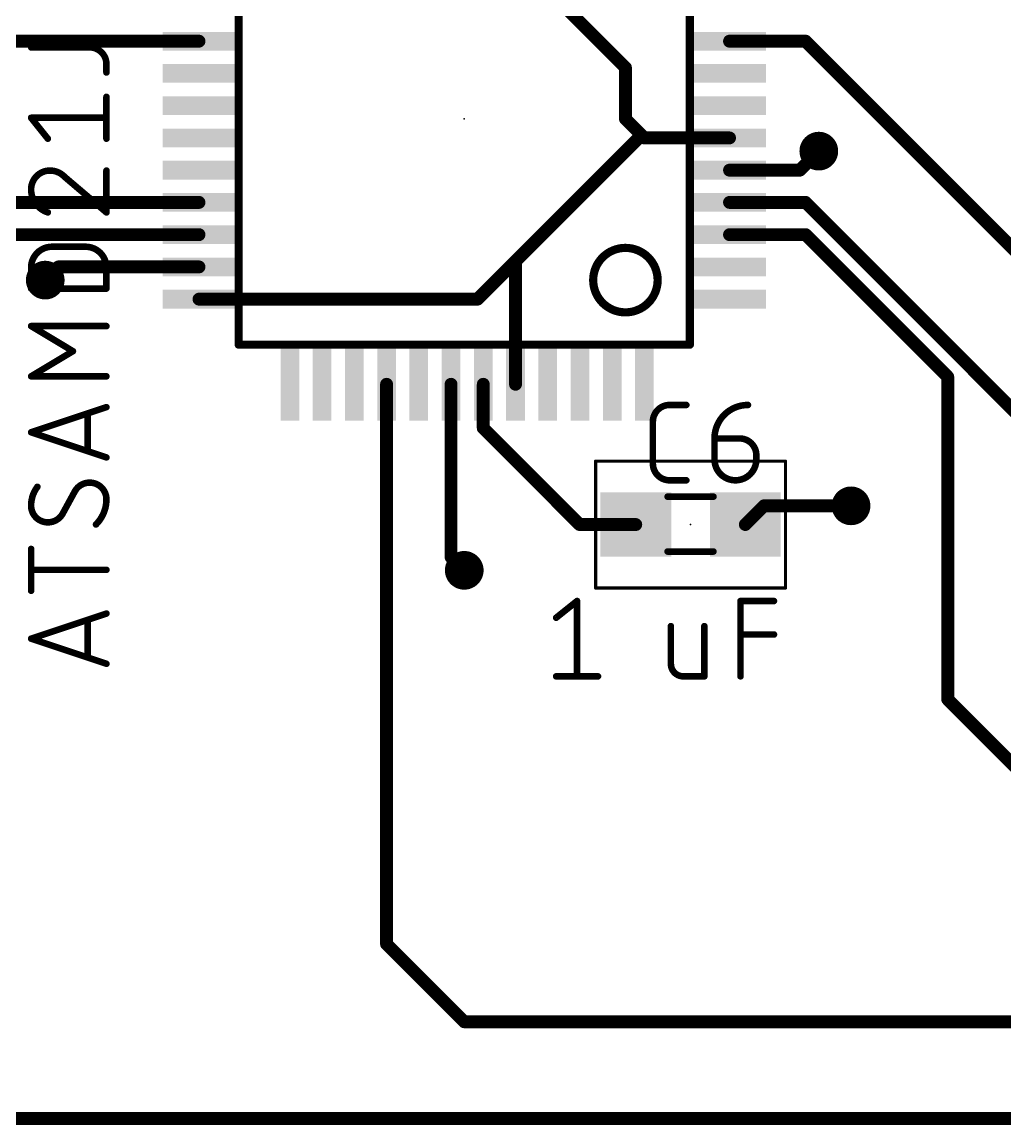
# Model space of a CAD drawing. Extents: x 0 to 132, y 0 to 57.
# Drawn here: x 20.14 to 35.39, y -0.1 to 17 of the extents above; entities that cross this region are included whole.
import ezdxf

# ---------------------------------------------------------------- set-up
doc = ezdxf.new("R2010")
doc.units = 0
for name, color, linetype in [('1', 22, 'CONTINUOUS'), ('16', 175, 'CONTINUOUS'), ('18', 82, 'CONTINUOUS'), ('20', 30, 'CONTINUOUS'), ('21', 253, 'CONTINUOUS'), ('23', 7, 'CONTINUOUS'), ('25', 253, 'CONTINUOUS'), ('27', 253, 'CONTINUOUS'), ('39', 22, 'CONTINUOUS'), ('51', 253, 'CONTINUOUS')]:
    doc.layers.add(name, color=color, linetype=linetype)

# ---------------------------------------------------------------- blocks, each defined once
blk = doc.blocks.new('RECT')
blk.add_solid([(-0.5, -0.5), (0.5, -0.5), (-0.5, 0.5), (0.5, 0.5)])
blk = doc.blocks.new('ROUNDV')
at = {"const_width": 0.5}
blk.add_lwpolyline([(0, -0.25, 1), (0, 0.25, 1), (0, -0.25)], format="xyb", dxfattribs=at)

msp = doc.modelspace()

# ---------------------------------------------------------------- linework, layer by layer
at = {"layer": '1', "const_width": 0.2}
for points in [[(27.795, 18), (29.5, 16.295)], [(22.885, 16.705), (14.705, 16.705)], [(31.115, 16.705), (32.295, 16.705)], [(32.295, 16.705), (36.45, 12.55)], [(29.5, 16.295), (29.5, 15.5)], [(29.5, 15.5), (29.75, 15.25)], [(29.75, 15.25), (27.795, 13.295)], [(29.75, 15.25), (29.795, 15.205)], [(29.795, 15.205), (31.115, 15.205)], [(32.205, 14.705), (32.5, 15)], [(31.115, 14.705), (32.205, 14.705)], [(14.205, 14.205), (22.885, 14.205)], [(31.115, 14.205), (32.295, 14.205)], [(32.295, 14.205), (38, 8.5)], [(22.885, 13.705), (14.705, 13.705)], [(31.115, 13.705), (32.295, 13.705)], [(32.295, 13.705), (34.5, 11.5)], [(27.205, 12.705), (27.795, 13.295)], [(27.795, 13.295), (27.795, 11.385)], [(20.705, 13.205), (20.5, 13)], [(22.885, 13.205), (20.705, 13.205)], [(22.885, 12.705), (27.205, 12.705)], [(25.795, 11.385), (25.795, 2.705)], [(26.795, 11.385), (26.795, 8.705)], [(27.295, 11.385), (27.295, 10.705)], [(34.5, 11.5), (34.5, 6.5)], [(27.295, 10.705), (28.79, 9.21)], [(31.36, 9.21), (31.65, 9.5)], [(31.65, 9.5), (33, 9.5)], [(28.79, 9.21), (29.66, 9.21)], [(26.795, 8.705), (27, 8.5)], [(34.5, 6.5), (36.45, 4.55)], [(27, 1.5), (25.795, 2.705)], [(90, 1.5), (27, 1.5)]]:
    msp.add_lwpolyline(points, dxfattribs=at)
at = {"layer": '1', "const_width": 0.1}
for points in [[(22.885, 16.655, 1), (22.885, 16.755)], [(31.115, 16.755, 1), (31.115, 16.655)], [(32.3304, 16.7404, 1), (32.2596, 16.6696)], [(32.295, 16.655, 1), (32.295, 16.755)], [(29.55, 16.295, 1), (29.45, 16.295)], [(29.4646, 16.2596, 1), (29.5354, 16.3304)], [(29.5354, 15.5354, 1), (29.4646, 15.4646)], [(29.45, 15.5, 1), (29.55, 15.5)], [(29.7854, 15.2854, 1), (29.7146, 15.2146)], [(29.7854, 15.2146, 1), (29.7146, 15.2854)], [(29.7146, 15.2146, 1), (29.7854, 15.2854)], [(29.795, 15.255, 1), (29.795, 15.155)], [(29.7596, 15.1696, 1), (29.8304, 15.2404)], [(31.115, 15.155, 1), (31.115, 15.255)], [(32.5354, 14.9646, 1), (32.4646, 15.0354)], [(31.115, 14.755, 1), (31.115, 14.655)], [(32.1696, 14.7404, 1), (32.2404, 14.6696)], [(32.205, 14.655, 1), (32.205, 14.755)], [(22.885, 14.155, 1), (22.885, 14.255)], [(31.115, 14.255, 1), (31.115, 14.155)], [(32.3304, 14.2404, 1), (32.2596, 14.1696)], [(32.295, 14.155, 1), (32.295, 14.255)], [(22.885, 13.655, 1), (22.885, 13.755)], [(31.115, 13.755, 1), (31.115, 13.655)], [(32.3304, 13.7404, 1), (32.2596, 13.6696)], [(32.295, 13.655, 1), (32.295, 13.755)], [(27.7596, 13.3304, 1), (27.8304, 13.2596)], [(27.845, 13.295, 1), (27.745, 13.295)], [(27.8304, 13.2596, 1), (27.7596, 13.3304)], [(20.705, 13.255, 1), (20.705, 13.155)], [(20.7404, 13.1696, 1), (20.6696, 13.2404)], [(22.885, 13.155, 1), (22.885, 13.255)], [(20.4646, 13.0354, 1), (20.5354, 12.9646)], [(22.885, 12.755, 1), (22.885, 12.655)], [(27.1696, 12.7404, 1), (27.2404, 12.6696)], [(27.205, 12.655, 1), (27.205, 12.755)], [(25.845, 11.385, 1), (25.745, 11.385)], [(26.845, 11.385, 1), (26.745, 11.385)], [(27.345, 11.385, 1), (27.245, 11.385)], [(34.55, 11.5, 1), (34.45, 11.5)], [(34.4646, 11.4646, 1), (34.5354, 11.5354)], [(27.745, 11.385, 1), (27.845, 11.385)], [(27.3304, 10.7404, 1), (27.2596, 10.6696)], [(27.245, 10.705, 1), (27.345, 10.705)], [(31.65, 9.55, 1), (31.65, 9.45)], [(31.6854, 9.4646, 1), (31.6146, 9.5354)], [(33, 9.45, 1), (33, 9.55)], [(28.79, 9.26, 1), (28.79, 9.16)], [(28.7546, 9.1746, 1), (28.8254, 9.2454)], [(29.66, 9.16, 1), (29.66, 9.26)], [(31.3246, 9.2454, 1), (31.3954, 9.1746)], [(26.8304, 8.7404, 1), (26.7596, 8.6696)], [(26.745, 8.705, 1), (26.845, 8.705)], [(26.9646, 8.4646, 1), (27.0354, 8.5354)], [(34.5354, 6.5354, 1), (34.4646, 6.4646)], [(34.45, 6.5, 1), (34.55, 6.5)], [(25.8304, 2.7404, 1), (25.7596, 2.6696)], [(25.745, 2.705, 1), (25.845, 2.705)], [(27, 1.55, 1), (27, 1.45)], [(26.9646, 1.4646, 1), (27.0354, 1.5354)]]:
    msp.add_lwpolyline(points, format="xyb", dxfattribs=at)
at = {"layer": '16', "const_width": 0.2}
msp.add_lwpolyline([(0, 0), (131.5, 0)], dxfattribs=at)
at = {"layer": '20', "const_width": 0.2}
msp.add_lwpolyline([(0, 0), (131.5, 0)], dxfattribs=at)
at = {"layer": '21', "const_width": 0.127}
msp.add_lwpolyline([(29.5, 12.5, 1), (29.5, 13.5, 1), (29.5, 12.5)], format="xyb", dxfattribs=at)
at = {"layer": '23'}
for p in [(27, 15.5), (30.51, 9.21)]:
    msp.add_point(p, dxfattribs=at)
at = {"layer": '25'}
for points, const_width in [([(30.1854, 11.0642, 0.4142), (29.9258, 10.8046)], 0.1016), ([(30.1854, 11.0896, 1), (30.1854, 11.0388)], 0.0508), ([(30.1854, 11.0388, 1), (30.1854, 11.0896)], 0.0508), ([(30.4451, 11.0388, 1), (30.4451, 11.0896)], 0.0508), ([(31.4009, 11.0642, 0.4142), (30.8816, 10.5449)], 0.1016), ([(31.4009, 11.0388, 1), (31.4009, 11.0896)], 0.0508), ([(29.9512, 10.8046, 1), (29.9004, 10.8046)], 0.0508), ([(29.9004, 10.8046, 1), (29.9512, 10.8046)], 0.0508), ([(30.8816, 10.5703, 1), (30.8816, 10.5195)], 0.0508), ([(30.907, 10.5449, 1), (30.8562, 10.5449)], 0.0508), ([(30.8562, 10.5449, 1), (30.907, 10.5449)], 0.0508), ([(31.5307, 10.2853, 0.4142), (31.2711, 10.5449)], 0.1016), ([(31.2711, 10.5703, 1), (31.2711, 10.5195)], 0.0508), ([(31.2711, 10.5195, 1), (31.2711, 10.5703)], 0.0508), ([(30.8816, 10.2204, 1), (31.5307, 10.2204)], 0.1016), ([(30.907, 10.2204, 1), (30.8562, 10.2204)], 0.0508), ([(31.5561, 10.2853, 1), (31.5053, 10.2853)], 0.0508), ([(31.5053, 10.2853, 1), (31.5561, 10.2853)], 0.0508), ([(31.5561, 10.2204, 1), (31.5053, 10.2204)], 0.0508), ([(29.9258, 10.1554, 0.4142), (30.1854, 9.8958)], 0.1016), ([(29.9512, 10.1554, 1), (29.9004, 10.1554)], 0.0508), ([(29.9004, 10.1554, 1), (29.9512, 10.1554)], 0.0508), ([(30.8562, 10.2204, 1), (30.907, 10.2204)], 0.0508), ([(31.5053, 10.2204, 1), (31.5561, 10.2204)], 0.0508), ([(30.1854, 9.9212, 1), (30.1854, 9.8704)], 0.0508), ([(30.1854, 9.8704, 1), (30.1854, 9.9212)], 0.0508), ([(30.4451, 9.8704, 1), (30.4451, 9.9212)], 0.0508)]:
    msp.add_lwpolyline(points, format="xyb", dxfattribs=dict(at, const_width=const_width))
at = {"layer": '25', "const_width": 0.1016}
for points in [[(30.1854, 11.0642), (30.4451, 11.0642)], [(29.9258, 10.1554), (29.9258, 10.8046)], [(30.8816, 10.5449), (31.2711, 10.5449)], [(30.8816, 10.2204), (30.8816, 10.5449)], [(31.5307, 10.2853), (31.5307, 10.2204)], [(30.4451, 9.8958), (30.1854, 9.8958)]]:
    msp.add_lwpolyline(points, dxfattribs=at)
at = {"layer": '27'}
for points, const_width in [([(23.5, 19), (23.5, 12)], 0.127), ([(30.5, 12), (30.5, 19)], 0.127), ([(20.2808, 16.6087), (21.1896, 16.6087)], 0.1016), ([(21.4492, 16.349), (21.4492, 16.2192)], 0.1016), ([(21.4492, 15.1929), (21.4492, 15.842)], 0.1016), ([(20.5404, 15.1929), (20.2808, 15.5175)], 0.1016), ([(20.2808, 15.5175), (21.4492, 15.5175)], 0.1016), ([(21.4492, 14.0499), (21.4492, 14.699)], 0.1016), ([(20.8001, 14.6016), (21.4492, 14.0499)], 0.1016), ([(20.6054, 13.5179), (21.1246, 13.5179)], 0.1016), ([(20.2808, 12.8688), (20.2808, 13.1934)], 0.1016), ([(21.4492, 13.1934), (21.4492, 12.8688)], 0.1016), ([(21.4492, 12.8688), (20.2808, 12.8688)], 0.1016), ([(20.9299, 11.898), (20.2808, 12.2874)], 0.1016), ([(20.2808, 12.2874), (21.4492, 12.2874)], 0.1016), ([(23.5, 12), (30.5, 12)], 0.127), ([(20.2808, 11.5085), (20.9299, 11.898)], 0.1016), ([(21.4492, 11.5085), (20.2808, 11.5085)], 0.1016), ([(20.2808, 10.6407), (21.4492, 11.0301)], 0.1016), ([(21.1571, 10.9328), (21.1571, 10.3486)], 0.1016), ([(21.4492, 10.2512), (20.2808, 10.6407)], 0.1016), ([(20.9624, 9.7305), (20.7676, 9.3735)], 0.1016), ([(20.2808, 8.1825), (20.2808, 8.8316)], 0.1016), ([(21.4492, 8.5071), (20.2808, 8.5071)], 0.1016), ([(28.4258, 7.7646), (28.7504, 8.0242)], 0.1016), ([(28.7504, 8.0242), (28.7504, 6.8558)], 0.1016), ([(31.2856, 6.8558), (31.2856, 8.0242)], 0.1016), ([(31.2856, 8.0242), (31.8048, 8.0242)], 0.1016), ([(20.2808, 7.4403), (21.4492, 7.8297)], 0.1016), ([(21.1571, 7.7324), (21.1571, 7.1482)], 0.1016), ([(30.2052, 7.6347), (30.2052, 7.0505)], 0.1016), ([(30.7245, 6.8558), (30.7245, 7.6347)], 0.1016), ([(31.2856, 7.5049), (31.8048, 7.5049)], 0.1016), ([(21.4492, 7.0508), (20.2808, 7.4403)], 0.1016), ([(28.4258, 6.8558), (29.0749, 6.8558)], 0.1016), ([(30.3999, 6.8558), (30.7245, 6.8558)], 0.1016)]:
    msp.add_lwpolyline(points, dxfattribs=dict(at, const_width=const_width))
for points, const_width in [([(20.2808, 16.6341, 1), (20.2808, 16.5833)], 0.0508), ([(21.4492, 16.349, 0.4142), (21.1896, 16.6087)], 0.1016), ([(21.1896, 16.6341, 1), (21.1896, 16.5833)], 0.0508), ([(21.1896, 16.5833, 1), (21.1896, 16.6341)], 0.0508), ([(21.4746, 16.349, 1), (21.4238, 16.349)], 0.0508), ([(21.4238, 16.349, 1), (21.4746, 16.349)], 0.0508), ([(21.4238, 16.2192, 1), (21.4746, 16.2192)], 0.0508), ([(21.4746, 15.842, 1), (21.4238, 15.842)], 0.0508), ([(20.3006, 15.5333, 1), (20.261, 15.5016)], 0.0508), ([(20.2808, 15.5428, 1), (20.2808, 15.4921)], 0.0508), ([(21.4492, 15.4921, 1), (21.4492, 15.5428)], 0.0508), ([(20.5206, 15.177, 1), (20.5603, 15.2088)], 0.0508), ([(21.4238, 15.1929, 1), (21.4746, 15.1929)], 0.0508), ([(20.5729, 14.699, 0.4142), (20.2808, 14.4069)], 0.1016), ([(20.8001, 14.6016, 0.2053), (20.5729, 14.699)], 0.1016), ([(20.5729, 14.7244, 1), (20.5729, 14.6736)], 0.0508), ([(20.5729, 14.6736, 1), (20.5729, 14.7244)], 0.0508), ([(21.4746, 14.699, 1), (21.4238, 14.699)], 0.0508), ([(20.8165, 14.621, 1), (20.7836, 14.5823)], 0.0508), ([(20.7817, 14.5841, 1), (20.8185, 14.6192)], 0.0508), ([(20.2808, 14.4069, 0.3252), (20.5404, 14.0499)], 0.1016), ([(20.3062, 14.4069, 1), (20.2554, 14.4069)], 0.0508), ([(20.2554, 14.4069, 1), (20.3062, 14.4069)], 0.0508), ([(20.5326, 14.0257, 1), (20.5483, 14.0741)], 0.0508), ([(21.4238, 14.0499, 1), (21.4746, 14.0499)], 0.0508), ([(21.4327, 14.0305, 1), (21.4657, 14.0693)], 0.0508), ([(20.6054, 13.5179, 0.4142), (20.2808, 13.1934)], 0.1016), ([(20.6054, 13.5433, 1), (20.6054, 13.4925)], 0.0508), ([(20.6054, 13.4925, 1), (20.6054, 13.5433)], 0.0508), ([(21.4492, 13.1934, 0.4142), (21.1246, 13.5179)], 0.1016), ([(21.1246, 13.5433, 1), (21.1246, 13.4925)], 0.0508), ([(21.1246, 13.4925, 1), (21.1246, 13.5433)], 0.0508), ([(20.3062, 13.1934, 1), (20.2554, 13.1934)], 0.0508), ([(20.2554, 13.1934, 1), (20.3062, 13.1934)], 0.0508), ([(21.4746, 13.1934, 1), (21.4238, 13.1934)], 0.0508), ([(21.4238, 13.1934, 1), (21.4746, 13.1934)], 0.0508), ([(20.2808, 12.8942, 1), (20.2808, 12.8434)], 0.0508), ([(20.2554, 12.8688, 1), (20.3062, 12.8688)], 0.0508), ([(21.4238, 12.8688, 1), (21.4746, 12.8688)], 0.0508), ([(21.4492, 12.8434, 1), (21.4492, 12.8942)], 0.0508), ([(20.2939, 12.3092, 1), (20.2677, 12.2656)], 0.0508), ([(20.2808, 12.3128, 1), (20.2808, 12.262)], 0.0508), ([(21.4492, 12.262, 1), (21.4492, 12.3128)], 0.0508), ([(23.5, 12.0318, 1), (23.5, 11.9682)], 0.0635), ([(23.4683, 12, 1), (23.5317, 12)], 0.0635), ([(30.4683, 12, 1), (30.5317, 12)], 0.0635), ([(30.5, 11.9682, 1), (30.5, 12.0318)], 0.0635), ([(20.943, 11.8762, 1), (20.9168, 11.9197)], 0.0508), ([(20.9168, 11.8762, 1), (20.943, 11.9197)], 0.0508), ([(20.2808, 11.5339, 1), (20.2808, 11.4831)], 0.0508), ([(20.2677, 11.5303, 1), (20.2939, 11.4867)], 0.0508), ([(21.4492, 11.4831, 1), (21.4492, 11.5339)], 0.0508), ([(21.1825, 10.9328, 1), (21.1317, 10.9328)], 0.0508), ([(21.4572, 11.006, 1), (21.4412, 11.0542)], 0.0508), ([(20.2888, 10.6648, 1), (20.2728, 10.6166)], 0.0508), ([(20.2728, 10.6648, 1), (20.2888, 10.6166)], 0.0508), ([(21.1317, 10.3486, 1), (21.1825, 10.3486)], 0.0508), ([(21.4412, 10.2271, 1), (21.4572, 10.2753)], 0.0508), ([(20.3782, 9.7954, 0.1623), (20.2808, 9.5033)], 0.1016), ([(20.3985, 9.7802, 1), (20.3578, 9.8106)], 0.0508), ([(21.1896, 9.8603, 0.2656), (20.9624, 9.7305)], 0.1016), ([(20.9405, 9.7434, 1), (20.9843, 9.7176)], 0.0508), ([(20.9847, 9.7183, 1), (20.9401, 9.7427)], 0.0508), ([(21.4492, 9.6007, 0.4142), (21.1896, 9.8603)], 0.1016), ([(21.1896, 9.8857, 1), (21.1896, 9.8349)], 0.0508), ([(21.1896, 9.8349, 1), (21.1896, 9.8857)], 0.0508), ([(21.2869, 9.2112, 0.2), (21.4492, 9.6007)], 0.1016), ([(21.4746, 9.6007, 1), (21.4238, 9.6007)], 0.0508), ([(21.4238, 9.6007, 1), (21.4746, 9.6007)], 0.0508), ([(20.2808, 9.5033, 0.4142), (20.5404, 9.2437)], 0.1016), ([(20.3062, 9.5033, 1), (20.2554, 9.5033)], 0.0508), ([(20.2554, 9.5033, 1), (20.3062, 9.5033)], 0.0508), ([(20.5404, 9.2437, 0.2656), (20.7676, 9.3735)], 0.1016), ([(20.7453, 9.3856, 1), (20.7899, 9.3613)], 0.0508), ([(20.7895, 9.3606, 1), (20.7458, 9.3864)], 0.0508), ([(20.5404, 9.2691, 1), (20.5404, 9.2183)], 0.0508), ([(20.5404, 9.2183, 1), (20.5404, 9.2691)], 0.0508), ([(21.269, 9.2292, 1), (21.3048, 9.1932)], 0.0508), ([(20.3062, 8.8316, 1), (20.2554, 8.8316)], 0.0508), ([(20.2808, 8.5325, 1), (20.2808, 8.4817)], 0.0508), ([(21.4492, 8.4817, 1), (21.4492, 8.5325)], 0.0508), ([(20.2554, 8.1825, 1), (20.3062, 8.1825)], 0.0508), ([(28.7758, 8.0242, 1), (28.725, 8.0242)], 0.0508), ([(28.7662, 8.0044, 1), (28.7345, 8.044)], 0.0508), ([(31.311, 8.0242, 1), (31.2602, 8.0242)], 0.0508), ([(31.2856, 8.0496, 1), (31.2856, 7.9988)], 0.0508), ([(31.8048, 7.9988, 1), (31.8048, 8.0496)], 0.0508), ([(21.4572, 7.8056, 1), (21.4412, 7.8538)], 0.0508), ([(21.1825, 7.7324, 1), (21.1317, 7.7324)], 0.0508), ([(28.4099, 7.7844, 1), (28.4417, 7.7447)], 0.0508), ([(30.2306, 7.6347, 1), (30.1798, 7.6347)], 0.0508), ([(30.7499, 7.6347, 1), (30.6991, 7.6347)], 0.0508), ([(31.2856, 7.5303, 1), (31.2856, 7.4795)], 0.0508), ([(31.8048, 7.4795, 1), (31.8048, 7.5303)], 0.0508), ([(20.2888, 7.4644, 1), (20.2728, 7.4162)], 0.0508), ([(20.2728, 7.4644, 1), (20.2888, 7.4162)], 0.0508), ([(21.1317, 7.1482, 1), (21.1825, 7.1482)], 0.0508), ([(21.4412, 7.0267, 1), (21.4572, 7.0749)], 0.0508), ([(30.2052, 7.0505, 0.4142), (30.3999, 6.8558)], 0.1016), ([(30.2306, 7.0505, 1), (30.1798, 7.0505)], 0.0508), ([(30.1798, 7.0505, 1), (30.2306, 7.0505)], 0.0508), ([(28.4258, 6.8812, 1), (28.4258, 6.8304)], 0.0508), ([(28.725, 6.8558, 1), (28.7758, 6.8558)], 0.0508), ([(29.0749, 6.8304, 1), (29.0749, 6.8812)], 0.0508), ([(30.3999, 6.8812, 1), (30.3999, 6.8304)], 0.0508), ([(30.3999, 6.8304, 1), (30.3999, 6.8812)], 0.0508), ([(30.6991, 6.8558, 1), (30.7499, 6.8558)], 0.0508), ([(30.7245, 6.8304, 1), (30.7245, 6.8812)], 0.0508), ([(31.2602, 6.8558, 1), (31.311, 6.8558)], 0.0508)]:
    msp.add_lwpolyline(points, format="xyb", dxfattribs=dict(at, const_width=const_width))
at = {"layer": '39', "const_width": 0.0508}
for points in [[(29.037, 10.193), (31.983, 10.193)], [(29.037, 8.227), (29.037, 10.193)], [(31.983, 10.193), (31.983, 8.227)], [(31.983, 8.227), (29.037, 8.227)]]:
    msp.add_lwpolyline(points, dxfattribs=at)
at = {"layer": '39', "const_width": 0.0254}
for points in [[(29.037, 10.2057, 1), (29.037, 10.1803)], [(29.0497, 10.193, 1), (29.0243, 10.193)], [(31.9957, 10.193, 1), (31.9703, 10.193)], [(31.983, 10.1803, 1), (31.983, 10.2057)], [(29.037, 8.2397, 1), (29.037, 8.2143)], [(29.0243, 8.227, 1), (29.0497, 8.227)], [(31.9703, 8.227, 1), (31.9957, 8.227)], [(31.983, 8.2143, 1), (31.983, 8.2397)]]:
    msp.add_lwpolyline(points, format="xyb", dxfattribs=at)
at = {"layer": '51', "const_width": 0.1016}
for points in [[(30.154, 9.642), (30.866, 9.642)], [(30.154, 8.791), (30.866, 8.791)]]:
    msp.add_lwpolyline(points, dxfattribs=at)
at = {"layer": '51', "const_width": 0.0508}
for points in [[(30.154, 9.6674, 1), (30.154, 9.6166)], [(30.866, 9.6166, 1), (30.866, 9.6674)], [(30.154, 8.8164, 1), (30.154, 8.7656)], [(30.866, 8.7656, 1), (30.866, 8.8164)]]:
    msp.add_lwpolyline(points, format="xyb", dxfattribs=at)

# ---------------------------------------------------------------- block references
at = {"layer": '1', "xscale": 1.13, "yscale": 0.29}
for p in [(22.885, 16.705), (31.115, 16.705), (22.885, 16.205), (31.115, 16.205), (22.885, 15.705), (31.115, 15.705), (22.885, 15.205), (31.115, 15.205), (22.885, 14.705), (31.115, 14.705), (22.885, 14.205), (31.115, 14.205), (22.885, 13.705), (31.115, 13.705), (22.885, 13.205), (31.115, 13.205), (22.885, 12.705), (31.115, 12.705)]:
    msp.add_blockref('RECT', p, dxfattribs=at)
at = {"layer": '1', "xscale": 1.13, "yscale": 0.29, "rotation": 270}
for p in [(24.295, 11.385), (24.795, 11.385), (25.295, 11.385), (25.795, 11.385), (26.295, 11.385), (26.795, 11.385), (27.295, 11.385), (27.795, 11.385), (28.295, 11.385), (28.795, 11.385), (29.295, 11.385), (29.795, 11.385)]:
    msp.add_blockref('RECT', p, dxfattribs=at)
at = {"layer": '1', "xscale": 1.1}
for p in [(29.66, 9.21), (31.36, 9.21)]:
    msp.add_blockref('RECT', p, dxfattribs=at)
at = {"layer": '18', "xscale": 0.6, "yscale": 0.6}
for p in [(32.5, 15), (32.5, 15), (20.5, 13), (20.5, 13), (33, 9.5), (33, 9.5), (27, 8.5), (27, 8.5)]:
    msp.add_blockref('ROUNDV', p, dxfattribs=at)
at = {"layer": '51', "xscale": 0.5001, "yscale": 0.95}
for p in [(29.9219, 9.2151), (31.0903, 9.2151)]:
    msp.add_blockref('RECT', p, dxfattribs=at)

doc.saveas('drawing.dxf')
